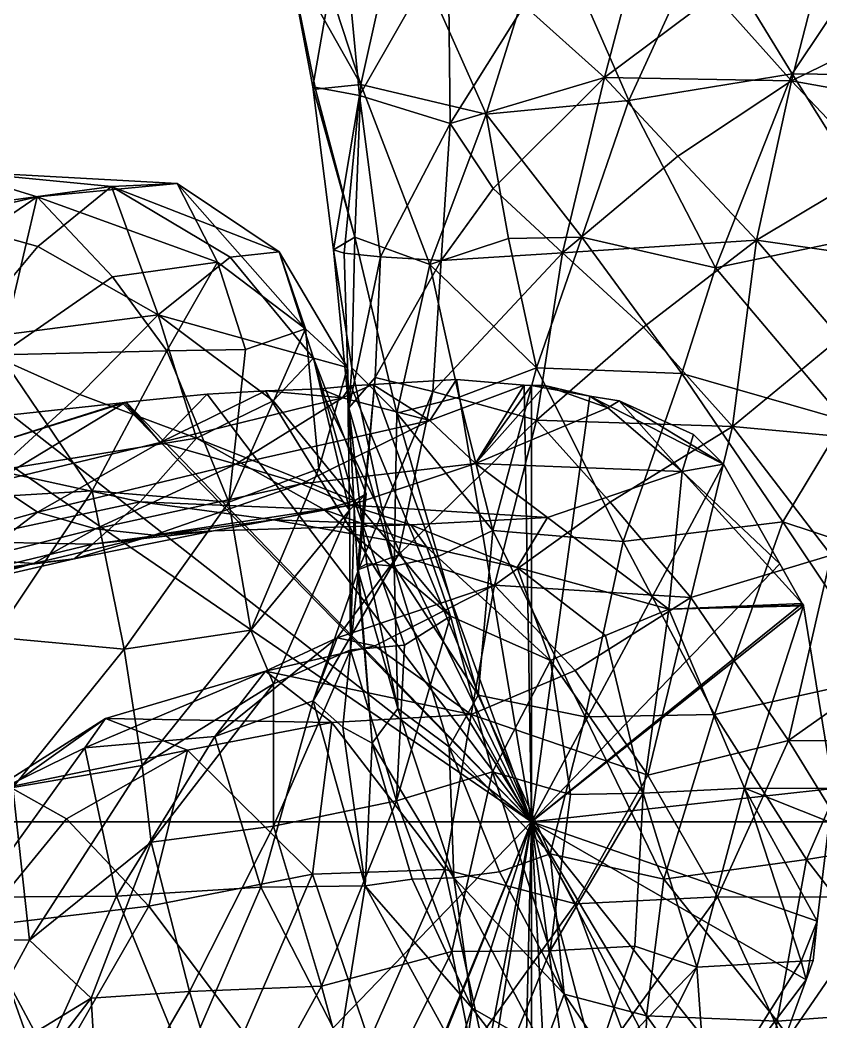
# Model space of a CAD drawing. Extents: x 373697 to 374058, y 6959904 to 6960301.
# Drawn here: x 373975.52 to 373998.59, y 6959959.4 to 6959988.28 of the extents above; entities that cross this region are included whole.
import ezdxf

# ---------------------------------------------------------------- set-up
doc = ezdxf.new("R2010")
doc.units = 0
doc.layers.add('Bht_Fk', color=7, linetype='CONTINUOUS')

msp = doc.modelspace()

# ---------------------------------------------------------------- linework, layer by layer
at = {"layer": 'Bht_Fk'}
for points in [[(373983.239, 6959990.137, 192.269), (373983.734, 6959991.299, 194.139), (373985.328, 6959986.417, 194.697)], [(373983.951, 6959986.353, 191.002), (373984.8, 6959991.258, 190.796), (373983.239, 6959990.137, 192.269)], [(373985.328, 6959986.417, 194.697), (373983.734, 6959991.299, 194.139), (373986.411, 6959991.267, 196.86)], [(373985.298, 6959986.102, 189.606), (373984.8, 6959991.258, 190.796), (373983.951, 6959986.353, 191.002)], [(373985.298, 6959986.102, 189.606), (373987.848, 6959990.587, 190.316), (373984.8, 6959991.258, 190.796)], [(373988.947, 6959985.566, 197.693), (373985.328, 6959986.417, 194.697), (373986.411, 6959991.267, 196.86)], [(373990.731, 6959991.27, 199.894), (373988.947, 6959985.566, 197.693), (373986.411, 6959991.267, 196.86)], [(373993.051, 6959985.963, 200.427), (373988.947, 6959985.566, 197.693), (373990.731, 6959991.27, 199.894)], [(373990.038, 6959988.696, 189.942), (373992.349, 6959986.62, 189.634), (373993.557, 6959991.187, 191.598)], [(373995.269, 6959990.807, 202.286), (373993.051, 6959985.963, 200.427), (373990.731, 6959991.27, 199.894)], [(373992.349, 6959986.62, 189.634), (373995.535, 6959989.008, 191.378), (373993.557, 6959991.187, 191.598)], [(374000.691, 6959991.119, 204.72), (373997.757, 6959986.733, 203.007), (373995.269, 6959990.807, 202.286)], [(374003.599, 6959986.654, 205.518), (373997.757, 6959986.733, 203.007), (374000.691, 6959991.119, 204.72)], [(373997.757, 6959986.733, 203.007), (373993.051, 6959985.963, 200.427), (373995.269, 6959990.807, 202.286)], [(373998.854, 6959990.864, 193.359), (373995.535, 6959989.008, 191.378), (373997.74, 6959986.528, 191.143)], [(373997.74, 6959986.528, 191.143), (374001.313, 6959988.28, 193.269), (373998.854, 6959990.864, 193.359)], [(373987.848, 6959990.587, 190.316), (373985.298, 6959986.102, 189.606), (373987.906, 6959985.294, 188.798)], [(373987.848, 6959990.587, 190.316), (373987.906, 6959985.294, 188.798), (373990.038, 6959988.696, 189.942)], [(373984.026, 6959986.287, 192.597), (373983.239, 6959990.137, 192.269), (373985.328, 6959986.417, 194.697)], [(373983.951, 6959986.353, 191.002), (373983.239, 6959990.137, 192.269), (373984.026, 6959986.287, 192.597)], [(373995.535, 6959989.008, 191.378), (373992.349, 6959986.62, 189.634), (373997.74, 6959986.528, 191.143)], [(373990.038, 6959988.696, 189.942), (373987.906, 6959985.294, 188.798), (373992.349, 6959986.62, 189.634)], [(373997.74, 6959986.528, 191.143), (374003.587, 6959985.475, 193.043), (374001.313, 6959988.28, 193.269)], [(373992.349, 6959986.62, 189.634), (373987.906, 6959985.294, 188.798), (373989.141, 6959983.422, 188.121)], [(373991.14, 6959981.573, 187.633), (373992.349, 6959986.62, 189.634), (373989.141, 6959983.422, 188.121)], [(373991.14, 6959981.573, 187.633), (373994.468, 6959984.36, 189.282), (373992.349, 6959986.62, 189.634)], [(373994.468, 6959984.36, 189.282), (373997.74, 6959986.528, 191.143), (373992.349, 6959986.62, 189.634)], [(373993.051, 6959985.963, 200.427), (373997.757, 6959986.733, 203.007), (373995.547, 6959981.134, 201.096)], [(373995.547, 6959981.134, 201.096), (373997.757, 6959986.733, 203.007), (374000.604, 6959982.198, 203.793)], [(374003.599, 6959986.654, 205.518), (374000.604, 6959982.198, 203.793), (373997.757, 6959986.733, 203.007)], [(373983.951, 6959986.353, 191.002), (373984.026, 6959986.287, 192.597), (373985.159, 6959982.017, 192.924)], [(373984.545, 6959981.659, 190.544), (373983.951, 6959986.353, 191.002), (373985.159, 6959982.017, 192.924)], [(373984.545, 6959981.659, 190.544), (373985.298, 6959986.102, 189.606), (373983.951, 6959986.353, 191.002)], [(373985.328, 6959986.417, 194.697), (373985.159, 6959982.017, 192.924), (373984.026, 6959986.287, 192.597)], [(373987.325, 6959981.233, 195.357), (373985.159, 6959982.017, 192.924), (373985.328, 6959986.417, 194.697)], [(373985.328, 6959986.417, 194.697), (373988.947, 6959985.566, 197.693), (373987.325, 6959981.233, 195.357)], [(373997.74, 6959986.528, 191.143), (373994.468, 6959984.36, 189.282), (373996.73, 6959981.931, 189.088)], [(373997.74, 6959986.528, 191.143), (373996.73, 6959981.931, 189.088), (374000.153, 6959983.979, 191.021)], [(374000.153, 6959983.979, 191.021), (374003.587, 6959985.475, 193.043), (373997.74, 6959986.528, 191.143)], [(373984.848, 6959981.563, 189.322), (373985.298, 6959986.102, 189.606), (373984.545, 6959981.659, 190.544)], [(373984.848, 6959981.563, 189.322), (373985.9, 6959981.454, 188.244), (373985.298, 6959986.102, 189.606)], [(373985.9, 6959981.454, 188.244), (373987.906, 6959985.294, 188.798), (373985.298, 6959986.102, 189.606)], [(373988.947, 6959985.566, 197.693), (373993.051, 6959985.963, 200.427), (373991.695, 6959982.017, 198.94)], [(373993.051, 6959985.963, 200.427), (373995.547, 6959981.134, 201.096), (373991.695, 6959982.017, 198.94)], [(373988.947, 6959985.566, 197.693), (373989.591, 6959981.981, 197.461), (373987.325, 6959981.233, 195.357)], [(373991.695, 6959982.017, 198.94), (373989.591, 6959981.981, 197.461), (373988.947, 6959985.566, 197.693)], [(373987.645, 6959981.349, 187.545), (373987.906, 6959985.294, 188.798), (373985.9, 6959981.454, 188.244)], [(373987.645, 6959981.349, 187.545), (373989.141, 6959983.422, 188.121), (373987.906, 6959985.294, 188.798)], [(373994.468, 6959984.36, 189.282), (373991.14, 6959981.573, 187.633), (373996.73, 6959981.931, 189.088)], [(374000.153, 6959983.979, 191.021), (373996.73, 6959981.931, 189.088), (374002.556, 6959981.1, 190.988)], [(373976.006, 6959983.187, 210.653), (373973.585, 6959983.924, 211.427), (373970.947, 6959982.01, 209.285)], [(373973.585, 6959983.924, 211.427), (373978.151, 6959983.477, 214.511), (373972.56, 6959982.724, 212.648)], [(373978.151, 6959983.477, 214.511), (373973.585, 6959983.924, 211.427), (373980.041, 6959983.563, 213.388)], [(373973.585, 6959983.924, 211.427), (373976.006, 6959983.187, 210.653), (373980.041, 6959983.563, 213.388)], [(373978.151, 6959983.477, 214.511), (373976.03, 6959981.749, 214.856), (373972.56, 6959982.724, 212.648)], [(373976.006, 6959983.187, 210.653), (373981.202, 6959981.301, 212.37), (373980.041, 6959983.563, 213.388)], [(373978.151, 6959983.477, 214.511), (373979.49, 6959979.784, 216.746), (373976.03, 6959981.749, 214.856)], [(373982.983, 6959981.602, 215.49), (373978.151, 6959983.477, 214.511), (373980.041, 6959983.563, 213.388)], [(373979.49, 6959979.784, 216.746), (373978.151, 6959983.477, 214.511), (373981.573, 6959981.442, 216.347)], [(373982.983, 6959981.602, 215.49), (373981.573, 6959981.442, 216.347), (373978.151, 6959983.477, 214.511)], [(373983.743, 6959979.375, 214.082), (373982.983, 6959981.602, 215.49), (373980.041, 6959983.563, 213.388)], [(373981.202, 6959981.301, 212.37), (373983.743, 6959979.375, 214.082), (373980.041, 6959983.563, 213.388)], [(373991.14, 6959981.573, 187.633), (373989.141, 6959983.422, 188.121), (373987.645, 6959981.349, 187.545)], [(373972.607, 6959980.857, 208.731), (373976.006, 6959983.187, 210.653), (373970.947, 6959982.01, 209.285)], [(373972.607, 6959980.857, 208.731), (373974.936, 6959978.626, 208.611), (373976.006, 6959983.187, 210.653)], [(373974.936, 6959978.626, 208.611), (373978.183, 6959980.877, 210.294), (373976.006, 6959983.187, 210.653)], [(373978.183, 6959980.877, 210.294), (373981.202, 6959981.301, 212.37), (373976.006, 6959983.187, 210.653)], [(373976.03, 6959981.749, 214.856), (373973.762, 6959979.038, 214.777), (373972.56, 6959982.724, 212.648)], [(373985.076, 6959978.253, 190.992), (373984.545, 6959981.659, 190.544), (373985.159, 6959982.017, 192.924)], [(373985.076, 6959978.253, 190.992), (373985.159, 6959982.017, 192.924), (373986.373, 6959976.944, 192.988)], [(373985.159, 6959982.017, 192.924), (373987.325, 6959981.233, 195.357), (373986.373, 6959976.944, 192.988)], [(373989.591, 6959981.981, 197.461), (373990.395, 6959978.256, 197.319), (373987.325, 6959981.233, 195.357)], [(373989.591, 6959981.981, 197.461), (373991.695, 6959982.017, 198.94), (373990.395, 6959978.256, 197.319)], [(373991.695, 6959982.017, 198.94), (373994.58, 6959978.093, 200.096), (373990.395, 6959978.256, 197.319)], [(373995.547, 6959981.134, 201.096), (373994.58, 6959978.093, 200.096), (373991.695, 6959982.017, 198.94)], [(373995.547, 6959981.134, 201.096), (374000.604, 6959982.198, 203.793), (373999.253, 6959976.747, 202.387)], [(373979.49, 6959979.784, 216.746), (373973.762, 6959979.038, 214.777), (373976.03, 6959981.749, 214.856)], [(373984.985, 6959977.104, 189.16), (373984.545, 6959981.659, 190.544), (373985.076, 6959978.253, 190.992)], [(373984.985, 6959977.104, 189.16), (373984.848, 6959981.563, 189.322), (373984.545, 6959981.659, 190.544)], [(373991.14, 6959981.573, 187.633), (373993.48, 6959979.422, 187.313), (373996.73, 6959981.931, 189.088)], [(373996.73, 6959981.931, 189.088), (373993.48, 6959979.422, 187.313), (373996.039, 6959976.56, 187.178)], [(373999.144, 6959979.115, 189.02), (373996.73, 6959981.931, 189.088), (373996.039, 6959976.56, 187.178)], [(373996.73, 6959981.931, 189.088), (373999.144, 6959979.115, 189.02), (374002.556, 6959981.1, 190.988)], [(373981.573, 6959981.442, 216.347), (373983.967, 6959978.535, 217.549), (373979.49, 6959979.784, 216.746)], [(373983.967, 6959978.535, 217.549), (373981.573, 6959981.442, 216.347), (373982.983, 6959981.602, 215.49)], [(373984.951, 6959978.262, 216.073), (373983.967, 6959978.535, 217.549), (373982.983, 6959981.602, 215.49)], [(373984.951, 6959978.262, 216.073), (373982.983, 6959981.602, 215.49), (373983.743, 6959979.375, 214.082)], [(373985.9, 6959981.454, 188.244), (373984.848, 6959981.563, 189.322), (373984.985, 6959977.104, 189.16)], [(373985.741, 6959977.972, 187.451), (373985.9, 6959981.454, 188.244), (373984.985, 6959977.104, 189.16)], [(373987.645, 6959981.349, 187.545), (373985.9, 6959981.454, 188.244), (373985.741, 6959977.972, 187.451)], [(373987.408, 6959977.575, 186.297), (373991.14, 6959981.573, 187.633), (373987.645, 6959981.349, 187.545)], [(373987.408, 6959977.575, 186.297), (373990.391, 6959976.745, 185.795), (373991.14, 6959981.573, 187.633)], [(373990.391, 6959976.745, 185.795), (373993.48, 6959979.422, 187.313), (373991.14, 6959981.573, 187.633)], [(373978.183, 6959980.877, 210.294), (373979.747, 6959978.742, 210.454), (373981.202, 6959981.301, 212.37)], [(373981.202, 6959981.301, 212.37), (373979.747, 6959978.742, 210.454), (373982.011, 6959978.786, 212.129)], [(373983.743, 6959979.375, 214.082), (373981.202, 6959981.301, 212.37), (373982.011, 6959978.786, 212.129)], [(373987.408, 6959977.575, 186.297), (373987.645, 6959981.349, 187.545), (373985.741, 6959977.972, 187.451)], [(373986.373, 6959976.944, 192.988), (373987.325, 6959981.233, 195.357), (373988.167, 6959977.404, 195.24)], [(373987.325, 6959981.233, 195.357), (373990.395, 6959978.256, 197.319), (373988.167, 6959977.404, 195.24)], [(373999.253, 6959976.747, 202.387), (373994.58, 6959978.093, 200.096), (373995.547, 6959981.134, 201.096)], [(373974.936, 6959978.626, 208.611), (373979.747, 6959978.742, 210.454), (373978.183, 6959980.877, 210.294)], [(373977.235, 6959977.48, 216.818), (373973.762, 6959979.038, 214.777), (373979.49, 6959979.784, 216.746)], [(373979.49, 6959979.784, 216.746), (373980.602, 6959976.229, 218.558), (373977.235, 6959977.48, 216.818)], [(373982.809, 6959977.303, 218.37), (373980.602, 6959976.229, 218.558), (373979.49, 6959979.784, 216.746)], [(373983.967, 6959978.535, 217.549), (373982.809, 6959977.303, 218.37), (373979.49, 6959979.784, 216.746)], [(373981.529, 6959974.385, 211.899), (373983.743, 6959979.375, 214.082), (373982.011, 6959978.786, 212.129)], [(373983.743, 6959979.375, 214.082), (373981.529, 6959974.385, 211.899), (373984.126, 6959975.339, 214.336)], [(373984.126, 6959975.339, 214.336), (373984.951, 6959978.262, 216.073), (373983.743, 6959979.375, 214.082)], [(373993.48, 6959979.422, 187.313), (373990.391, 6959976.745, 185.795), (373996.039, 6959976.56, 187.178)], [(373996.039, 6959976.56, 187.178), (374001.56, 6959976.054, 189.174), (373999.144, 6959979.115, 189.02)], [(373974.836, 6959975.291, 216.784), (373973.762, 6959979.038, 214.777), (373977.235, 6959977.48, 216.818)], [(373982.011, 6959978.786, 212.129), (373979.747, 6959978.742, 210.454), (373981.529, 6959974.385, 211.899)], [(373977.592, 6959974.712, 209.401), (373974.936, 6959978.626, 208.611), (373972.143, 6959974.378, 207.482)], [(373974.936, 6959978.626, 208.611), (373977.592, 6959974.712, 209.401), (373979.747, 6959978.742, 210.454)], [(373979.747, 6959978.742, 210.454), (373977.592, 6959974.712, 209.401), (373981.529, 6959974.385, 211.899)], [(373985.154, 6959974.422, 219.544), (373982.809, 6959977.303, 218.37), (373983.967, 6959978.535, 217.549)], [(373985.004, 6959974.15, 216.212), (373983.967, 6959978.535, 217.549), (373984.951, 6959978.262, 216.073)], [(373985.491, 6959974.625, 218.093), (373983.967, 6959978.535, 217.549), (373985.004, 6959974.15, 216.212)], [(373985.491, 6959974.625, 218.093), (373985.154, 6959974.422, 219.544), (373983.967, 6959978.535, 217.549)], [(373985.004, 6959974.15, 216.212), (373984.951, 6959978.262, 216.073), (373984.126, 6959975.339, 214.336)], [(373984.985, 6959977.104, 189.16), (373985.076, 6959978.253, 190.992), (373986.29, 6959972.531, 191.19)], [(373986.29, 6959972.531, 191.19), (373985.076, 6959978.253, 190.992), (373986.373, 6959976.944, 192.988)], [(373988.167, 6959977.404, 195.24), (373990.395, 6959978.256, 197.319), (373989.138, 6959973.565, 195.159)], [(373990.395, 6959978.256, 197.319), (373992.895, 6959973.246, 198.084), (373989.138, 6959973.565, 195.159)], [(373990.395, 6959978.256, 197.319), (373994.58, 6959978.093, 200.096), (373992.895, 6959973.246, 198.084)], [(373985.237, 6959972.458, 187.613), (373985.741, 6959977.972, 187.451), (373984.985, 6959977.104, 189.16)], [(373985.741, 6959977.972, 187.451), (373985.237, 6959972.458, 187.613), (373985.267, 6959972.436, 185.819)], [(373985.267, 6959972.436, 185.819), (373987.408, 6959977.575, 186.297), (373985.741, 6959977.972, 187.451)], [(373990.247, 6959965.161, 231.517), (373985.676, 6959977.774, 231.517), (373988.091, 6959977.918, 231.517)], [(373987.324, 6959976.734, 230.392), (373988.091, 6959977.918, 231.517), (373985.676, 6959977.774, 231.517)], [(373988.091, 6959977.918, 231.517), (373987.324, 6959976.734, 230.392), (373990.043, 6959977.75, 231.517)], [(373990.247, 6959965.161, 231.517), (373988.091, 6959977.918, 231.517), (373990.043, 6959977.75, 231.517)], [(373994.58, 6959978.093, 200.096), (373997.492, 6959973.812, 200.964), (373992.895, 6959973.246, 198.084)], [(373994.58, 6959978.093, 200.096), (373999.253, 6959976.747, 202.387), (373997.492, 6959973.812, 200.964)], [(373990.247, 6959965.161, 231.517), (373982.586, 6959977.593, 231.517), (373984.167, 6959977.651, 231.517)], [(373982.586, 6959977.593, 231.517), (373984.801, 6959977.39, 231.188), (373984.167, 6959977.651, 231.517)], [(373990.247, 6959965.161, 231.517), (373984.167, 6959977.651, 231.517), (373985.042, 6959977.738, 231.517)], [(373984.801, 6959977.39, 231.188), (373985.042, 6959977.738, 231.517), (373984.167, 6959977.651, 231.517)], [(373985.042, 6959977.738, 231.517), (373984.801, 6959977.39, 231.188), (373985.676, 6959977.774, 231.517)], [(373987.324, 6959976.734, 230.392), (373985.676, 6959977.774, 231.517), (373984.801, 6959977.39, 231.188)], [(373990.247, 6959965.161, 231.517), (373985.042, 6959977.738, 231.517), (373985.676, 6959977.774, 231.517)], [(373988.634, 6959975.497, 229.068), (373990.043, 6959977.75, 231.517), (373987.324, 6959976.734, 230.392)], [(373988.634, 6959975.497, 229.068), (373990.247, 6959977.748, 231.517), (373990.043, 6959977.75, 231.517)], [(373988.634, 6959975.497, 229.068), (373990.629, 6959977.745, 231.517), (373990.247, 6959977.748, 231.517)], [(373992.447, 6959977.101, 231.327), (373990.629, 6959977.745, 231.517), (373988.634, 6959975.497, 229.068)], [(373990.247, 6959965.161, 231.517), (373990.043, 6959977.75, 231.517), (373990.247, 6959977.748, 231.517)], [(373991.928, 6959977.436, 231.517), (373990.247, 6959977.748, 231.517), (373990.629, 6959977.745, 231.517)], [(373990.247, 6959965.161, 231.517), (373990.247, 6959977.748, 231.517), (373991.928, 6959977.436, 231.517)], [(373992.447, 6959977.101, 231.327), (373991.928, 6959977.436, 231.517), (373990.629, 6959977.745, 231.517)], [(373980.602, 6959976.229, 218.558), (373974.836, 6959975.291, 216.784), (373977.235, 6959977.48, 216.818)], [(373990.247, 6959965.161, 231.517), (373978.575, 6959977.263, 231.517), (373980.907, 6959977.494, 231.517)], [(373978.575, 6959977.263, 231.517), (373979.547, 6959976.103, 229.922), (373980.907, 6959977.494, 231.517)], [(373979.547, 6959976.103, 229.922), (373982.586, 6959977.593, 231.517), (373980.907, 6959977.494, 231.517)], [(373979.547, 6959976.103, 229.922), (373984.801, 6959977.39, 231.188), (373982.586, 6959977.593, 231.517)], [(373979.547, 6959976.103, 229.922), (373981.735, 6959975.478, 228.907), (373984.801, 6959977.39, 231.188)], [(373990.247, 6959965.161, 231.517), (373980.907, 6959977.494, 231.517), (373982.586, 6959977.593, 231.517)], [(373984.801, 6959977.39, 231.188), (373981.735, 6959975.478, 228.907), (373987.324, 6959976.734, 230.392)], [(373987.408, 6959977.575, 186.297), (373985.267, 6959972.436, 185.819), (373986.41, 6959972.849, 184.192)], [(373989.138, 6959973.565, 195.159), (373986.373, 6959976.944, 192.988), (373988.167, 6959977.404, 195.24)], [(373986.41, 6959972.849, 184.192), (373990.391, 6959976.745, 185.795), (373987.408, 6959977.575, 186.297)], [(373990.247, 6959965.161, 231.517), (373991.928, 6959977.436, 231.517), (373995.784, 6959975.479, 231.517)], [(373991.928, 6959977.436, 231.517), (373992.772, 6959977.305, 231.517), (373995.784, 6959975.479, 231.517)], [(373992.772, 6959977.305, 231.517), (373991.928, 6959977.436, 231.517), (373992.447, 6959977.101, 231.327)], [(373978.457, 6959977.248, 231.517), (373975.273, 6959976.9, 231.517), (373973.111, 6959975.556, 229.841)], [(373973.111, 6959975.556, 229.841), (373978.526, 6959977.245, 231.5), (373978.457, 6959977.248, 231.517)], [(373974.734, 6959974.946, 228.664), (373978.526, 6959977.245, 231.5), (373973.111, 6959975.556, 229.841)], [(373978.526, 6959977.245, 231.5), (373974.734, 6959974.946, 228.664), (373979.547, 6959976.103, 229.922)], [(373990.247, 6959965.161, 231.517), (373975.273, 6959976.9, 231.517), (373978.457, 6959977.248, 231.517)], [(373978.575, 6959977.263, 231.517), (373978.457, 6959977.248, 231.517), (373978.534, 6959977.258, 231.517)], [(373990.247, 6959965.161, 231.517), (373978.457, 6959977.248, 231.517), (373978.575, 6959977.263, 231.517)], [(373978.457, 6959977.248, 231.517), (373978.526, 6959977.245, 231.5), (373978.534, 6959977.258, 231.517)], [(373978.534, 6959977.258, 231.517), (373978.526, 6959977.245, 231.5), (373978.575, 6959977.263, 231.517)], [(373978.575, 6959977.263, 231.517), (373978.526, 6959977.245, 231.5), (373979.547, 6959976.103, 229.922)], [(373985.154, 6959974.422, 219.544), (373980.602, 6959976.229, 218.558), (373982.809, 6959977.303, 218.37)], [(373985.51, 6959972.603, 189.274), (373984.985, 6959977.104, 189.16), (373986.29, 6959972.531, 191.19)], [(373985.51, 6959972.603, 189.274), (373985.237, 6959972.458, 187.613), (373984.985, 6959977.104, 189.16)], [(373988.634, 6959975.497, 229.068), (373994.595, 6959975.268, 230.868), (373992.447, 6959977.101, 231.327)], [(373994.595, 6959975.268, 230.868), (373992.772, 6959977.305, 231.517), (373992.447, 6959977.101, 231.327)], [(373992.772, 6959977.305, 231.517), (373994.915, 6959976.327, 231.517), (373995.784, 6959975.479, 231.517)], [(373994.595, 6959975.268, 230.868), (373994.915, 6959976.327, 231.517), (373992.772, 6959977.305, 231.517)], [(373975.273, 6959976.9, 231.517), (373990.247, 6959965.161, 231.517), (373973.52, 6959976.618, 231.517)], [(373981.735, 6959975.478, 228.907), (373983.627, 6959974.905, 227.817), (373987.324, 6959976.734, 230.392)], [(373987.324, 6959976.734, 230.392), (373983.627, 6959974.905, 227.817), (373988.634, 6959975.497, 229.068)], [(373987.558, 6959972.816, 193.251), (373986.29, 6959972.531, 191.19), (373986.373, 6959976.944, 192.988)], [(373986.373, 6959976.944, 192.988), (373989.138, 6959973.565, 195.159), (373987.558, 6959972.816, 193.251)], [(373986.41, 6959972.849, 184.192), (373989.183, 6959971.99, 183.535), (373990.391, 6959976.745, 185.795)], [(373989.183, 6959971.99, 183.535), (373992.519, 6959974.382, 185.389), (373990.391, 6959976.745, 185.795)], [(373990.391, 6959976.745, 185.795), (373992.519, 6959974.382, 185.389), (373996.039, 6959976.56, 187.178)], [(374002.094, 6959972.3, 203.047), (373997.492, 6959973.812, 200.964), (373999.253, 6959976.747, 202.387)], [(373990.247, 6959965.161, 231.517), (373960.915, 6959965.161, 231.517), (373973.52, 6959976.618, 231.517)], [(373992.519, 6959974.382, 185.389), (373994.84, 6959971.63, 185.383), (373996.039, 6959976.56, 187.178)], [(373994.84, 6959971.63, 185.383), (373998.886, 6959972.853, 187.338), (373996.039, 6959976.56, 187.178)], [(373998.886, 6959972.853, 187.338), (374001.56, 6959976.054, 189.174), (373996.039, 6959976.56, 187.178)], [(373980.602, 6959976.229, 218.558), (373978.974, 6959974.39, 219.512), (373974.836, 6959975.291, 216.784)], [(373978.974, 6959974.39, 219.512), (373980.602, 6959976.229, 218.558), (373984.27, 6959974.166, 221.021)], [(373985.154, 6959974.422, 219.544), (373984.27, 6959974.166, 221.021), (373980.602, 6959976.229, 218.558)], [(373994.595, 6959975.268, 230.868), (373995.784, 6959975.479, 231.517), (373994.915, 6959976.327, 231.517)], [(373979.547, 6959976.103, 229.922), (373974.734, 6959974.946, 228.664), (373976.021, 6959974.094, 227.144)], [(373976.021, 6959974.094, 227.144), (373981.735, 6959975.478, 228.907), (373979.547, 6959976.103, 229.922)], [(373978.974, 6959974.39, 219.512), (373973.626, 6959973.248, 217.727), (373974.836, 6959975.291, 216.784)], [(373976.021, 6959974.094, 227.144), (373977.685, 6959973.615, 225.922), (373981.735, 6959975.478, 228.907)], [(373977.685, 6959973.615, 225.922), (373983.627, 6959974.905, 227.817), (373981.735, 6959975.478, 228.907)], [(373982.159, 6959970.693, 213.98), (373984.126, 6959975.339, 214.336), (373981.529, 6959974.385, 211.899)], [(373982.159, 6959970.693, 213.98), (373985.004, 6959974.15, 216.212), (373984.126, 6959975.339, 214.336)], [(373983.627, 6959974.905, 227.817), (373985.032, 6959974.292, 226.392), (373988.634, 6959975.497, 229.068)], [(373985.032, 6959974.292, 226.392), (373990.706, 6959973.943, 227.972), (373988.634, 6959975.497, 229.068)], [(373988.634, 6959975.497, 229.068), (373990.706, 6959973.943, 227.972), (373994.595, 6959975.268, 230.868)], [(373990.247, 6959965.161, 231.517), (373995.784, 6959975.479, 231.517), (373997.406, 6959972.603, 231.517)], [(373997.406, 6959972.603, 231.517), (373995.784, 6959975.479, 231.517), (373994.595, 6959975.268, 230.868)], [(373990.706, 6959973.943, 227.972), (373994.205, 6959971.3, 228.675), (373994.595, 6959975.268, 230.868)], [(373994.595, 6959975.268, 230.868), (373994.205, 6959971.3, 228.675), (373998.052, 6959971.459, 231.517)], [(373998.052, 6959971.459, 231.517), (373997.406, 6959972.603, 231.517), (373994.595, 6959975.268, 230.868)], [(373972.143, 6959974.378, 207.482), (373974.774, 6959970.493, 208.679), (373977.592, 6959974.712, 209.401)], [(373976.021, 6959974.094, 227.144), (373974.734, 6959974.946, 228.664), (373972.463, 6959973.094, 225.804)], [(373977.592, 6959974.712, 209.401), (373974.774, 6959970.493, 208.679), (373978.516, 6959970.141, 211.007)], [(373981.529, 6959974.385, 211.899), (373977.592, 6959974.712, 209.401), (373978.516, 6959970.141, 211.007)], [(373983.627, 6959974.905, 227.817), (373977.685, 6959973.615, 225.922), (373979.374, 6959973.427, 224.735)], [(373983.627, 6959974.905, 227.817), (373979.374, 6959973.427, 224.735), (373985.032, 6959974.292, 226.392)], [(373987.92, 6959971.092, 222.121), (373984.27, 6959974.166, 221.021), (373985.154, 6959974.422, 219.544)], [(373985.039, 6959970.127, 217.854), (373985.491, 6959974.625, 218.093), (373985.004, 6959974.15, 216.212)], [(373985.039, 6959970.127, 217.854), (373985.154, 6959974.422, 219.544), (373985.491, 6959974.625, 218.093)], [(373986.593, 6959970.254, 219.985), (373985.154, 6959974.422, 219.544), (373985.039, 6959970.127, 217.854)], [(373987.92, 6959971.092, 222.121), (373985.154, 6959974.422, 219.544), (373986.593, 6959970.254, 219.985)], [(373977.603, 6959973.168, 220.911), (373973.626, 6959973.248, 217.727), (373978.974, 6959974.39, 219.512)], [(373982.812, 6959973.871, 222.401), (373977.603, 6959973.168, 220.911), (373978.974, 6959974.39, 219.512)], [(373978.516, 6959970.141, 211.007), (373982.159, 6959970.693, 213.98), (373981.529, 6959974.385, 211.899)], [(373984.27, 6959974.166, 221.021), (373982.812, 6959973.871, 222.401), (373978.974, 6959974.39, 219.512)], [(373985.032, 6959974.292, 226.392), (373979.374, 6959973.427, 224.735), (373981.087, 6959973.554, 223.569)], [(373985.032, 6959974.292, 226.392), (373981.087, 6959973.554, 223.569), (373986.771, 6959973.726, 225.191)], [(373982.159, 6959970.693, 213.98), (373982.819, 6959969.144, 215.489), (373985.004, 6959974.15, 216.212)], [(373987.233, 6959973.088, 223.628), (373982.812, 6959973.871, 222.401), (373984.27, 6959974.166, 221.021)], [(373982.819, 6959969.144, 215.489), (373985.039, 6959970.127, 217.854), (373985.004, 6959974.15, 216.212)], [(373987.233, 6959973.088, 223.628), (373984.27, 6959974.166, 221.021), (373987.92, 6959971.092, 222.121)], [(373990.706, 6959973.943, 227.972), (373985.032, 6959974.292, 226.392), (373986.771, 6959973.726, 225.191)], [(373989.183, 6959971.99, 183.535), (373994.84, 6959971.63, 185.383), (373992.519, 6959974.382, 185.389)], [(373974.233, 6959972.742, 224.643), (373976.021, 6959974.094, 227.144), (373972.463, 6959973.094, 225.804)], [(373977.685, 6959973.615, 225.922), (373976.021, 6959974.094, 227.144), (373974.233, 6959972.742, 224.643)], [(373982.812, 6959973.871, 222.401), (373981.087, 6959973.554, 223.569), (373977.603, 6959973.168, 220.911)], [(373986.771, 6959973.726, 225.191), (373981.087, 6959973.554, 223.569), (373982.812, 6959973.871, 222.401)], [(373987.233, 6959973.088, 223.628), (373986.771, 6959973.726, 225.191), (373982.812, 6959973.871, 222.401)], [(373989.834, 6959972.499, 225.648), (373990.706, 6959973.943, 227.972), (373986.771, 6959973.726, 225.191)], [(373990.706, 6959973.943, 227.972), (373989.834, 6959972.499, 225.648), (373994.205, 6959971.3, 228.675)], [(373977.685, 6959973.615, 225.922), (373974.233, 6959972.742, 224.643), (373975.905, 6959972.617, 223.411)], [(373977.685, 6959973.615, 225.922), (373975.905, 6959972.617, 223.411), (373979.374, 6959973.427, 224.735)], [(373986.771, 6959973.726, 225.191), (373987.233, 6959973.088, 223.628), (373989.834, 6959972.499, 225.648)], [(373988.714, 6959968.821, 193.226), (373987.558, 6959972.816, 193.251), (373989.138, 6959973.565, 195.159)], [(373991.799, 6959968.195, 196.01), (373988.714, 6959968.821, 193.226), (373989.138, 6959973.565, 195.159)], [(373992.895, 6959973.246, 198.084), (373991.799, 6959968.195, 196.01), (373989.138, 6959973.565, 195.159)], [(373997.492, 6959973.812, 200.964), (373995.519, 6959968.263, 198.656), (373992.895, 6959973.246, 198.084)], [(373997.492, 6959973.812, 200.964), (374000.471, 6959969.353, 201.683), (373995.519, 6959968.263, 198.656)], [(374002.094, 6959972.3, 203.047), (374000.471, 6959969.353, 201.683), (373997.492, 6959973.812, 200.964)], [(373979.374, 6959973.427, 224.735), (373975.905, 6959972.617, 223.411), (373977.078, 6959972.751, 222.402)], [(373981.087, 6959973.554, 223.569), (373977.078, 6959972.751, 222.402), (373977.603, 6959973.168, 220.911)], [(373979.374, 6959973.427, 224.735), (373977.078, 6959972.751, 222.402), (373981.087, 6959973.554, 223.569)], [(373974.494, 6959972.424, 219.936), (373973.626, 6959973.248, 217.727), (373977.603, 6959973.168, 220.911)], [(373974.494, 6959972.424, 219.936), (373977.603, 6959973.168, 220.911), (373977.078, 6959972.751, 222.402)], [(373990.796, 6959969.82, 224.836), (373987.233, 6959973.088, 223.628), (373987.92, 6959971.092, 222.121)], [(373987.233, 6959973.088, 223.628), (373990.796, 6959969.82, 224.836), (373989.834, 6959972.499, 225.648)], [(373992.895, 6959973.246, 198.084), (373995.519, 6959968.263, 198.656), (373991.799, 6959968.195, 196.01)], [(373975.905, 6959972.617, 223.411), (373974.233, 6959972.742, 224.643), (373971.137, 6959971.629, 222.38)], [(373977.078, 6959972.751, 222.402), (373972.81, 6959971.766, 221.163), (373974.494, 6959972.424, 219.936)], [(373977.078, 6959972.751, 222.402), (373975.905, 6959972.617, 223.411), (373972.81, 6959971.766, 221.163)], [(373985.267, 6959972.436, 185.819), (373983.957, 6959968.65, 183.602), (373986.41, 6959972.849, 184.192)], [(373983.957, 6959968.65, 183.602), (373984.649, 6959970.472, 182.201), (373986.41, 6959972.849, 184.192)], [(373984.649, 6959970.472, 182.201), (373989.183, 6959971.99, 183.535), (373986.41, 6959972.849, 184.192)], [(373986.29, 6959972.531, 191.19), (373987.558, 6959972.816, 193.251), (373988.714, 6959968.821, 193.226)], [(373997.65, 6959967.507, 185.826), (373998.886, 6959972.853, 187.338), (373994.84, 6959971.63, 185.383)], [(373997.65, 6959967.507, 185.826), (374000.956, 6959969.845, 187.669), (373998.886, 6959972.853, 187.338)], [(373975.905, 6959972.617, 223.411), (373971.137, 6959971.629, 222.38), (373972.81, 6959971.766, 221.163)], [(373985.267, 6959972.436, 185.819), (373984.811, 6959967.898, 185.564), (373983.957, 6959968.65, 183.602)], [(373984.811, 6959967.898, 185.564), (373985.267, 6959972.436, 185.819), (373985.656, 6959967.429, 187.237)], [(373986.398, 6959968.435, 189.388), (373985.237, 6959972.458, 187.613), (373985.51, 6959972.603, 189.274)], [(373985.656, 6959967.429, 187.237), (373985.237, 6959972.458, 187.613), (373986.398, 6959968.435, 189.388)], [(373985.267, 6959972.436, 185.819), (373985.237, 6959972.458, 187.613), (373985.656, 6959967.429, 187.237)], [(373986.398, 6959968.435, 189.388), (373985.51, 6959972.603, 189.274), (373986.29, 6959972.531, 191.19)], [(373986.29, 6959972.531, 191.19), (373988.714, 6959968.821, 193.226), (373987.88, 6959967.323, 191.505)], [(373987.88, 6959967.323, 191.505), (373986.398, 6959968.435, 189.388), (373986.29, 6959972.531, 191.19)], [(373992.38, 6959970.54, 226.728), (373989.834, 6959972.499, 225.648), (373990.796, 6959969.82, 224.836)], [(373989.834, 6959972.499, 225.648), (373992.38, 6959970.54, 226.728), (373994.205, 6959971.3, 228.675)], [(373990.247, 6959965.161, 231.517), (373997.406, 6959972.603, 231.517), (373998.052, 6959971.459, 231.517)], [(373984.649, 6959970.472, 182.201), (373985.736, 6959970.236, 181.501), (373989.183, 6959971.99, 183.535)], [(373988.511, 6959968.263, 181.375), (373989.183, 6959971.99, 183.535), (373985.736, 6959970.236, 181.501)], [(373991.507, 6959969.532, 183.382), (373989.183, 6959971.99, 183.535), (373988.511, 6959968.263, 181.375)], [(373989.183, 6959971.99, 183.535), (373991.507, 6959969.532, 183.382), (373994.84, 6959971.63, 185.383)], [(373991.507, 6959969.532, 183.382), (373993.605, 6959966.509, 183.699), (373994.84, 6959971.63, 185.383)], [(373997.65, 6959967.507, 185.826), (373994.84, 6959971.63, 185.383), (373993.605, 6959966.509, 183.699)], [(373998.052, 6959971.459, 231.517), (373998.088, 6959971.391, 231.517), (373990.247, 6959965.161, 231.517)], [(373998.088, 6959971.391, 231.517), (373998.942, 6959966.125, 231.517), (373990.247, 6959965.161, 231.517)], [(373992.38, 6959970.54, 226.728), (373993.465, 6959965.993, 226.78), (373994.205, 6959971.3, 228.675)], [(373994.205, 6959971.3, 228.675), (373993.465, 6959965.993, 226.78), (373996.389, 6959966.134, 229.449)], [(373998.083, 6959971.411, 231.517), (373998.052, 6959971.459, 231.517), (373994.205, 6959971.3, 228.675)], [(373994.205, 6959971.3, 228.675), (373998.088, 6959971.391, 231.517), (373998.083, 6959971.411, 231.517)], [(373996.389, 6959966.134, 229.449), (373998.088, 6959971.391, 231.517), (373994.205, 6959971.3, 228.675)], [(373998.942, 6959966.125, 231.517), (373998.088, 6959971.391, 231.517), (373996.389, 6959966.134, 229.449)], [(373998.088, 6959971.391, 231.517), (373998.052, 6959971.459, 231.517), (373998.083, 6959971.411, 231.517)], [(373989.128, 6959966.606, 222.469), (373987.92, 6959971.092, 222.121), (373986.356, 6959965.771, 219.807)], [(373987.92, 6959971.092, 222.121), (373986.593, 6959970.254, 219.985), (373986.356, 6959965.771, 219.807)], [(373987.92, 6959971.092, 222.121), (373989.128, 6959966.606, 222.469), (373990.796, 6959969.82, 224.836)], [(373982.159, 6959970.693, 213.98), (373978.516, 6959970.141, 211.007), (373979.035, 6959966.792, 212.913)], [(373982.819, 6959969.144, 215.489), (373982.159, 6959970.693, 213.98), (373979.035, 6959966.792, 212.913)], [(373978.516, 6959970.141, 211.007), (373974.774, 6959970.493, 208.679), (373975.311, 6959966.157, 210.154)], [(373984.649, 6959970.472, 182.201), (373981.131, 6959967.622, 181.161), (373982.584, 6959969.512, 179.923)], [(373983.957, 6959968.65, 183.602), (373981.131, 6959967.622, 181.161), (373984.649, 6959970.472, 182.201)], [(373985.736, 6959970.236, 181.501), (373984.649, 6959970.472, 182.201), (373982.584, 6959969.512, 179.923)], [(373992.38, 6959970.54, 226.728), (373990.796, 6959969.82, 224.836), (373993.465, 6959965.993, 226.78)], [(373978.516, 6959970.141, 211.007), (373975.311, 6959966.157, 210.154), (373979.035, 6959966.792, 212.913)], [(373988.511, 6959968.263, 181.375), (373985.736, 6959970.236, 181.501), (373982.584, 6959969.512, 179.923)], [(373986.356, 6959965.771, 219.807), (373985.039, 6959970.127, 217.854), (373982.815, 6959965.041, 216.825)], [(373985.039, 6959970.127, 217.854), (373982.819, 6959969.144, 215.489), (373982.815, 6959965.041, 216.825)], [(373986.593, 6959970.254, 219.985), (373985.039, 6959970.127, 217.854), (373986.356, 6959965.771, 219.807)], [(373991.373, 6959965.957, 224.625), (373990.796, 6959969.82, 224.836), (373989.128, 6959966.606, 222.469)], [(373993.465, 6959965.993, 226.78), (373990.796, 6959969.82, 224.836), (373991.373, 6959965.957, 224.625)], [(374002.45, 6959967.501, 188.02), (374000.956, 6959969.845, 187.669), (373997.65, 6959967.507, 185.826)], [(373982.584, 6959969.512, 179.923), (373977.379, 6959967.3, 178.155), (373977.978, 6959968.149, 176.73)], [(373982.584, 6959969.512, 179.923), (373981.131, 6959967.622, 181.161), (373977.379, 6959967.3, 178.155)], [(373984.494, 6959968.027, 178.678), (373982.584, 6959969.512, 179.923), (373977.978, 6959968.149, 176.73)], [(373988.511, 6959968.263, 181.375), (373982.584, 6959969.512, 179.923), (373984.494, 6959968.027, 178.678)], [(373988.511, 6959968.263, 181.375), (373993.605, 6959966.509, 183.699), (373991.507, 6959969.532, 183.382)], [(374000.471, 6959969.353, 201.683), (373998.172, 6959964.077, 199.271), (373995.519, 6959968.263, 198.656)], [(373998.172, 6959964.077, 199.271), (374000.471, 6959969.353, 201.683), (374002.38, 6959964.758, 201.77)], [(373982.819, 6959969.144, 215.489), (373979.035, 6959966.792, 212.913), (373979.296, 6959964.58, 213.94)], [(373982.819, 6959969.144, 215.489), (373979.296, 6959964.58, 213.94), (373982.815, 6959965.041, 216.825)], [(373983.957, 6959968.65, 183.602), (373982.448, 6959963.285, 182.845), (373981.131, 6959967.622, 181.161)], [(373985.457, 6959963.32, 185.666), (373982.448, 6959963.285, 182.845), (373983.957, 6959968.65, 183.602)], [(373984.811, 6959967.898, 185.564), (373985.457, 6959963.32, 185.666), (373983.957, 6959968.65, 183.602)], [(373990.79, 6959964.247, 193.766), (373987.88, 6959967.323, 191.505), (373988.714, 6959968.821, 193.226)], [(373991.799, 6959968.195, 196.01), (373990.79, 6959964.247, 193.766), (373988.714, 6959968.821, 193.226)], [(373985.656, 6959967.429, 187.237), (373986.398, 6959968.435, 189.388), (373988.008, 6959963.552, 189.743)], [(373988.008, 6959963.552, 189.743), (373986.398, 6959968.435, 189.388), (373987.88, 6959967.323, 191.505)], [(373977.978, 6959968.149, 176.73), (373977.379, 6959967.3, 178.155), (373974.142, 6959965.712, 175.68)], [(373977.978, 6959968.149, 176.73), (373974.142, 6959965.712, 175.68), (373975.213, 6959966.171, 174.54)], [(373980.34, 6959967.228, 175.898), (373977.978, 6959968.149, 176.73), (373975.213, 6959966.171, 174.54)], [(373980.34, 6959967.228, 175.898), (373984.494, 6959968.027, 178.678), (373977.978, 6959968.149, 176.73)], [(373987.752, 6959963.792, 179.21), (373988.511, 6959968.263, 181.375), (373984.494, 6959968.027, 178.678)], [(373991.521, 6959962.805, 181.962), (373988.511, 6959968.263, 181.375), (373987.752, 6959963.792, 179.21)], [(373988.511, 6959968.263, 181.375), (373991.521, 6959962.805, 181.962), (373993.605, 6959966.509, 183.699)], [(373990.79, 6959964.247, 193.766), (373991.799, 6959968.195, 196.01), (373994.062, 6959963.508, 196.372)], [(373995.519, 6959968.263, 198.656), (373994.062, 6959963.508, 196.372), (373991.799, 6959968.195, 196.01)], [(373998.172, 6959964.077, 199.271), (373994.062, 6959963.508, 196.372), (373995.519, 6959968.263, 198.656)], [(373984.494, 6959968.027, 178.678), (373980.34, 6959967.228, 175.898), (373983.938, 6959963.659, 176.45)], [(373987.752, 6959963.792, 179.21), (373984.494, 6959968.027, 178.678), (373983.938, 6959963.659, 176.45)], [(373985.457, 6959963.32, 185.666), (373984.811, 6959967.898, 185.564), (373985.656, 6959967.429, 187.237)], [(373981.131, 6959967.622, 181.161), (373978.294, 6959963.018, 180.116), (373977.379, 6959967.3, 178.155)], [(373981.131, 6959967.622, 181.161), (373982.448, 6959963.285, 182.845), (373978.294, 6959963.018, 180.116)], [(373993.605, 6959966.509, 183.699), (373995.606, 6959963.001, 184.409), (373997.65, 6959967.507, 185.826)], [(373995.606, 6959963.001, 184.409), (374000.427, 6959962.997, 186.772), (373997.65, 6959967.507, 185.826)], [(373997.65, 6959967.507, 185.826), (374000.427, 6959962.997, 186.772), (374002.45, 6959967.501, 188.02)], [(373977.379, 6959967.3, 178.155), (373974.282, 6959962.989, 177.266), (373974.142, 6959965.712, 175.68)], [(373978.294, 6959963.018, 180.116), (373974.282, 6959962.989, 177.266), (373977.379, 6959967.3, 178.155)], [(373976.856, 6959965.25, 173.849), (373980.34, 6959967.228, 175.898), (373975.213, 6959966.171, 174.54)], [(373980.34, 6959967.228, 175.898), (373976.856, 6959965.25, 173.849), (373979.221, 6959962.734, 173.746)], [(373983.938, 6959963.659, 176.45), (373980.34, 6959967.228, 175.898), (373979.221, 6959962.734, 173.746)], [(373985.457, 6959963.32, 185.666), (373985.656, 6959967.429, 187.237), (373986.809, 6959963.516, 187.712)], [(373986.809, 6959963.516, 187.712), (373985.656, 6959967.429, 187.237), (373988.008, 6959963.552, 189.743)], [(373990.79, 6959964.247, 193.766), (373989.33, 6959963.723, 191.825), (373987.88, 6959967.323, 191.505)], [(373989.33, 6959963.723, 191.825), (373988.008, 6959963.552, 189.743), (373987.88, 6959967.323, 191.505)], [(373979.035, 6959966.792, 212.913), (373975.311, 6959966.157, 210.154), (373975.783, 6959961.752, 211.858)], [(373979.035, 6959966.792, 212.913), (373975.783, 6959961.752, 211.858), (373979.296, 6959964.58, 213.94)], [(373987.952, 6959961.428, 221.685), (373989.128, 6959966.606, 222.469), (373986.356, 6959965.771, 219.807)], [(373990.788, 6959961.444, 224.338), (373989.128, 6959966.606, 222.469), (373987.952, 6959961.428, 221.685)], [(373990.788, 6959961.444, 224.338), (373991.373, 6959965.957, 224.625), (373989.128, 6959966.606, 222.469)], [(373995.606, 6959963.001, 184.409), (373993.605, 6959966.509, 183.699), (373991.521, 6959962.805, 181.962)], [(373975.311, 6959966.157, 210.154), (373972.588, 6959961.813, 209.282), (373975.783, 6959961.752, 211.858)], [(373974.313, 6959962.152, 172.767), (373976.856, 6959965.25, 173.849), (373975.213, 6959966.171, 174.54)], [(373998.942, 6959966.125, 231.517), (373998.826, 6959965.161, 231.517), (373990.247, 6959965.161, 231.517)], [(373993.465, 6959965.993, 226.78), (373995.009, 6959960.98, 228.638), (373996.389, 6959966.134, 229.449)], [(373996.389, 6959966.134, 229.449), (373995.009, 6959960.98, 228.638), (373998.018, 6959961.148, 231.257)], [(373998.826, 6959965.161, 231.517), (373996.389, 6959966.134, 229.449), (373998.479, 6959962.299, 231.517)], [(373998.942, 6959966.125, 231.517), (373996.389, 6959966.134, 229.449), (373998.826, 6959965.161, 231.517)], [(373998.018, 6959961.148, 231.257), (373998.479, 6959962.299, 231.517), (373996.389, 6959966.134, 229.449)], [(373984.197, 6959960.431, 218.722), (373986.356, 6959965.771, 219.807), (373982.815, 6959965.041, 216.825)], [(373987.952, 6959961.428, 221.685), (373986.356, 6959965.771, 219.807), (373984.197, 6959960.431, 218.722)], [(373991.373, 6959965.957, 224.625), (373990.788, 6959961.444, 224.338), (373993.465, 6959965.993, 226.78)], [(373993.465, 6959965.993, 226.78), (373990.788, 6959961.444, 224.338), (373993.228, 6959961.577, 226.732)], [(373993.465, 6959965.993, 226.78), (373993.228, 6959961.577, 226.732), (373995.009, 6959960.98, 228.638)], [(373976.856, 6959965.25, 173.849), (373974.313, 6959962.152, 172.767), (373979.221, 6959962.734, 173.746)], [(373981.707, 6959944.401, 231.517), (373960.915, 6959934.672, 231.517), (373990.247, 6959965.161, 231.517)], [(373960.915, 6959965.161, 231.517), (373990.247, 6959965.161, 231.517), (373960.915, 6959934.672, 231.517)], [(373982.815, 6959965.041, 216.825), (373979.296, 6959964.58, 213.94), (373980.398, 6959960.277, 215.905)], [(373984.197, 6959960.431, 218.722), (373982.815, 6959965.041, 216.825), (373980.398, 6959960.277, 215.905)], [(373981.882, 6959944.582, 231.517), (373981.707, 6959944.401, 231.517), (373990.247, 6959965.161, 231.517)], [(373984.233, 6959946.336, 231.517), (373981.882, 6959944.582, 231.517), (373990.247, 6959965.161, 231.517)], [(373986.992, 6959948.041, 231.517), (373984.233, 6959946.336, 231.517), (373990.247, 6959965.161, 231.517)], [(373987.578, 6959948.47, 231.517), (373986.992, 6959948.041, 231.517), (373990.247, 6959965.161, 231.517)], [(373989.882, 6959949.716, 231.517), (373987.578, 6959948.47, 231.517), (373990.247, 6959965.161, 231.517)], [(373990.247, 6959949.975, 231.517), (373989.882, 6959949.716, 231.517), (373990.247, 6959965.161, 231.517)], [(373990.247, 6959965.161, 231.517), (373991.02, 6959950.522, 231.517), (373990.247, 6959949.975, 231.517)], [(373990.247, 6959965.161, 231.517), (373992.109, 6959951.359, 231.517), (373991.02, 6959950.522, 231.517)], [(373990.247, 6959965.161, 231.517), (373993.466, 6959952.818, 231.517), (373992.109, 6959951.359, 231.517)], [(373990.247, 6959965.161, 231.517), (373995.536, 6959955.089, 231.517), (373993.466, 6959952.818, 231.517)], [(373990.247, 6959965.161, 231.517), (373996.822, 6959956.917, 231.517), (373995.536, 6959955.089, 231.517)], [(373990.247, 6959965.161, 231.517), (373998.159, 6959960.611, 231.517), (373996.822, 6959956.917, 231.517)], [(373990.247, 6959965.161, 231.517), (373998.479, 6959962.299, 231.517), (373998.159, 6959960.611, 231.517)], [(373990.247, 6959965.161, 231.517), (373998.826, 6959965.161, 231.517), (373998.479, 6959962.299, 231.517)], [(373998.172, 6959964.077, 199.271), (374002.38, 6959964.758, 201.77), (374001.523, 6959959.725, 200.195)], [(373979.296, 6959964.58, 213.94), (373975.783, 6959961.752, 211.858), (373977.56, 6959960.086, 213.742)], [(373979.296, 6959964.58, 213.94), (373977.56, 6959960.086, 213.742), (373980.398, 6959960.277, 215.905)], [(373990.79, 6959964.247, 193.766), (373991.186, 6959960.201, 192.263), (373989.33, 6959963.723, 191.825)], [(373993.567, 6959959.572, 194.504), (373990.79, 6959964.247, 193.766), (373994.062, 6959963.508, 196.372)], [(373993.567, 6959959.572, 194.504), (373991.186, 6959960.201, 192.263), (373990.79, 6959964.247, 193.766)], [(373994.062, 6959963.508, 196.372), (373998.172, 6959964.077, 199.271), (373997.324, 6959959.416, 197.436)], [(373998.172, 6959964.077, 199.271), (374001.523, 6959959.725, 200.195), (373997.324, 6959959.416, 197.436)], [(373985.575, 6959958.845, 177.245), (373987.752, 6959963.792, 179.21), (373983.938, 6959963.659, 176.45)], [(373988.792, 6959959.007, 179.897), (373987.752, 6959963.792, 179.21), (373985.575, 6959958.845, 177.245)], [(373991.521, 6959962.805, 181.962), (373987.752, 6959963.792, 179.21), (373988.792, 6959959.007, 179.897)], [(373981.958, 6959959.089, 174.892), (373983.938, 6959963.659, 176.45), (373979.221, 6959962.734, 173.746)], [(373983.938, 6959963.659, 176.45), (373981.958, 6959959.089, 174.892), (373985.575, 6959958.845, 177.245)], [(373985.457, 6959963.32, 185.666), (373986.809, 6959963.516, 187.712), (373988.543, 6959959.789, 188.11)], [(373988.543, 6959959.789, 188.11), (373986.809, 6959963.516, 187.712), (373988.008, 6959963.552, 189.743)], [(373988.008, 6959963.552, 189.743), (373989.33, 6959963.723, 191.825), (373991.186, 6959960.201, 192.263)], [(373988.008, 6959963.552, 189.743), (373991.186, 6959960.201, 192.263), (373990.595, 6959958.619, 190.339)], [(373988.543, 6959959.789, 188.11), (373988.008, 6959963.552, 189.743), (373990.595, 6959958.619, 190.339)], [(373993.567, 6959959.572, 194.504), (373994.062, 6959963.508, 196.372), (373997.324, 6959959.416, 197.436)], [(373982.448, 6959963.285, 182.845), (373980.26, 6959958.212, 180.808), (373978.294, 6959963.018, 180.116)], [(373984.741, 6959958.833, 183.594), (373980.26, 6959958.212, 180.808), (373982.448, 6959963.285, 182.845)], [(373985.457, 6959963.32, 185.666), (373984.741, 6959958.833, 183.594), (373982.448, 6959963.285, 182.845)], [(373985.457, 6959963.32, 185.666), (373988.3, 6959958.136, 186.409), (373984.741, 6959958.833, 183.594)], [(373988.3, 6959958.136, 186.409), (373985.457, 6959963.32, 185.666), (373988.543, 6959959.789, 188.11)], [(373974.282, 6959962.989, 177.266), (373976.045, 6959958.038, 178.247), (373972.589, 6959958.288, 175.048)], [(373978.294, 6959963.018, 180.116), (373976.045, 6959958.038, 178.247), (373974.282, 6959962.989, 177.266)], [(373978.294, 6959963.018, 180.116), (373980.26, 6959958.212, 180.808), (373976.045, 6959958.038, 178.247)], [(373991.521, 6959962.805, 181.962), (373992.854, 6959959.191, 183.073), (373995.606, 6959963.001, 184.409)], [(373995.606, 6959963.001, 184.409), (373992.854, 6959959.191, 183.073), (373997.534, 6959958.789, 185.721)], [(373995.606, 6959963.001, 184.409), (373997.534, 6959958.789, 185.721), (374000.427, 6959962.997, 186.772)], [(373997.534, 6959958.789, 185.721), (374001.858, 6959957.746, 187.777), (374000.427, 6959962.997, 186.772)], [(373974.313, 6959962.152, 172.767), (373976.517, 6959958.021, 172.952), (373979.221, 6959962.734, 173.746)], [(373976.517, 6959958.021, 172.952), (373981.958, 6959959.089, 174.892), (373979.221, 6959962.734, 173.746)], [(373991.521, 6959962.805, 181.962), (373988.792, 6959959.007, 179.897), (373992.854, 6959959.191, 183.073)], [(373998.366, 6959961.171, 231.517), (373998.479, 6959962.299, 231.517), (373998.018, 6959961.148, 231.257)], [(373998.479, 6959962.299, 231.517), (373998.366, 6959961.171, 231.517), (373998.159, 6959960.611, 231.517)], [(373973.329, 6959957.496, 173.195), (373976.517, 6959958.021, 172.952), (373974.313, 6959962.152, 172.767)], [(373972.588, 6959961.813, 209.282), (373973.542, 6959957.628, 211.229), (373975.783, 6959961.752, 211.858)], [(373973.542, 6959957.628, 211.229), (373977.56, 6959960.086, 213.742), (373975.783, 6959961.752, 211.858)], [(373985.349, 6959956.196, 220.639), (373987.952, 6959961.428, 221.685), (373984.197, 6959960.431, 218.722)], [(373988.876, 6959956.77, 223.737), (373987.952, 6959961.428, 221.685), (373985.349, 6959956.196, 220.639)], [(373988.876, 6959956.77, 223.737), (373990.788, 6959961.444, 224.338), (373987.952, 6959961.428, 221.685)], [(373991.963, 6959957.817, 226.572), (373990.788, 6959961.444, 224.338), (373988.876, 6959956.77, 223.737)], [(373991.963, 6959957.817, 226.572), (373993.228, 6959961.577, 226.732), (373990.788, 6959961.444, 224.338)], [(373993.228, 6959961.577, 226.732), (373991.963, 6959957.817, 226.572), (373995.009, 6959960.98, 228.638)], [(373995.009, 6959960.98, 228.638), (373995.31, 6959956.821, 230.369), (373998.018, 6959961.148, 231.257)], [(373998.018, 6959961.148, 231.257), (373995.31, 6959956.821, 230.369), (373998.159, 6959960.611, 231.517)], [(373998.159, 6959960.611, 231.517), (373998.366, 6959961.171, 231.517), (373998.018, 6959961.148, 231.257)], [(373991.963, 6959957.817, 226.572), (373992.692, 6959956.348, 228.133), (373995.009, 6959960.98, 228.638)], [(373995.009, 6959960.98, 228.638), (373992.692, 6959956.348, 228.133), (373995.31, 6959956.821, 230.369)], [(373996.822, 6959956.917, 231.517), (373998.159, 6959960.611, 231.517), (373995.31, 6959956.821, 230.369)], [(373977.56, 6959960.086, 213.742), (373977.809, 6959955.839, 215.018), (373980.398, 6959960.277, 215.905)], [(373977.809, 6959955.839, 215.018), (373981.699, 6959955.904, 217.825), (373980.398, 6959960.277, 215.905)], [(373981.699, 6959955.904, 217.825), (373984.197, 6959960.431, 218.722), (373980.398, 6959960.277, 215.905)], [(373985.349, 6959956.196, 220.639), (373984.197, 6959960.431, 218.722), (373981.699, 6959955.904, 217.825)], [(373973.542, 6959957.628, 211.229), (373973.996, 6959955.445, 212.352), (373977.56, 6959960.086, 213.742)], [(373977.809, 6959955.839, 215.018), (373977.56, 6959960.086, 213.742), (373973.996, 6959955.445, 212.352)], [(373991.186, 6959960.201, 192.263), (373993.515, 6959956.782, 192.839), (373990.595, 6959958.619, 190.339)], [(373991.186, 6959960.201, 192.263), (373993.567, 6959959.572, 194.504), (373993.515, 6959956.782, 192.839)], [(373988.3, 6959958.136, 186.409), (373988.543, 6959959.789, 188.11), (373991.141, 6959956.398, 188.764)], [(373991.141, 6959956.398, 188.764), (373988.543, 6959959.789, 188.11), (373990.595, 6959958.619, 190.339)], [(373997.324, 6959959.416, 197.436), (374001.523, 6959959.725, 200.195), (374000.354, 6959955.078, 198.051)], [(373993.515, 6959956.782, 192.839), (373993.567, 6959959.572, 194.504), (373996.683, 6959955.265, 195.167)], [(373996.683, 6959955.265, 195.167), (373993.567, 6959959.572, 194.504), (373997.324, 6959959.416, 197.436)], [(374000.354, 6959955.078, 198.051), (373996.683, 6959955.265, 195.167), (373997.324, 6959959.416, 197.436)]]:
    msp.add_3dface(points, dxfattribs=at)

doc.saveas('drawing.dxf')
